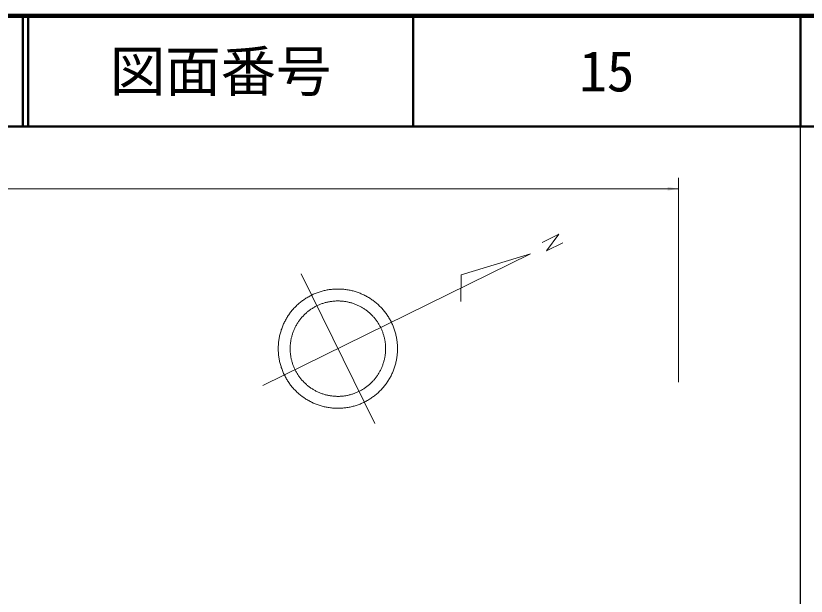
# Model space of a CAD drawing. Units: millimetres, scale not verified. Extents: x 40000 to 680000, y 20000 to 380000.
# Drawn here: x 508126 to 579500, y 327570 to 380000 of the extents above; entities that cross this region are included whole.
import ezdxf
from ezdxf.enums import TextEntityAlignment as Align

# ---------------------------------------------------------------- set-up
doc = ezdxf.new("R2010")
doc.units = ezdxf.units.MM
doc.header["$LTSCALE"] = 1000
for name, color, linetype, lineweight in [('M-BMK-SRVR', 3, 'Continuous', 13), ('M-STR-HTXT', 7, 'Continuous', 13), ('M-TTL', 2, 'Continuous', 140), ('M-TTL-BAND', 7, 'Continuous', 25), ('M-TTL-LINE', 7, 'Continuous', 50)]:
    doc.layers.add(name, color=color, linetype=linetype, lineweight=lineweight)
doc.layers.add('M-TTL-TXT', color=7, linetype='Continuous')
doc.styles.add('ＭＳ ゴシック', font='')
doc.styles.get('ＭＳ ゴシック').set_extended_font_data('MS Gothic')

# ---------------------------------------------------------------- blocks, each defined once
blk = doc.blocks.new('filled_arrow')
at = {"color": 0, "linetype": 'Continuous', "lineweight": -2}
blk.add_solid([(7.5, 1.25), (0, 0), (7.5, -1.25)], dxfattribs=at)

msp = doc.modelspace()

# ---------------------------------------------------------------- linework, layer by layer
at = {"layer": 'M-BMK-SRVR'}
for p, q in [((555661, 359534), (557152, 360268)), ((557152, 360268), (556037, 358758)), ((556037, 358758), (557531, 359502)), ((554610, 358493), (530444, 346602)), ((554610, 358493), (548335, 356606)), ((540540, 343165), (533881, 356698)), ((548335, 356606), (548319, 354197))]:
    msp.add_line(p, q, dxfattribs=at)
for points in [[(542597, 349931), (542596, 350026), (542594, 350120), (542590, 350214), (542584, 350308), (542576, 350402), (542567, 350496), (542557, 350590), (542544, 350683), (542530, 350776), (542515, 350869), (542498, 350962), (542479, 351054), (542458, 351146), (542436, 351238), (542412, 351329), (542387, 351420), (542360, 351510), (542332, 351600), (542302, 351690), (542270, 351779), (542237, 351867), (542203, 351955), (542166, 352042), (542129, 352128), (542090, 352214), (542049, 352299), (542007, 352383), (541963, 352467), (541918, 352549), (541871, 352631), (541823, 352713), (541774, 352793), (541723, 352872), (541671, 352951), (541618, 353028), (541563, 353105), (541506, 353181), (541449, 353256), (541390, 353329), (541330, 353402), (541269, 353473), (541206, 353544), (541142, 353613), (541077, 353681), (541011, 353749), (540944, 353815), (540875, 353879), (540805, 353943), (540735, 354005), (540663, 354066), (540590, 354126), (540516, 354184), (540441, 354242), (540365, 354298), (540288, 354352), (540210, 354405), (540132, 354457), (540052, 354508), (539971, 354557), (539890, 354604), (539808, 354650), (539725, 354695), (539641, 354738), (539557, 354780), (539471, 354820), (539385, 354859), (539299, 354897), (539212, 354932), (539124, 354967), (539035, 354999), (538946, 355031), (538857, 355060), (538767, 355088), (538676, 355115), (538585, 355140), (538494, 355163), (538402, 355184), (538310, 355205), (538218, 355223), (538125, 355240), (538032, 355255), (537939, 355269), (537845, 355280), (537751, 355291), (537658, 355299), (537564, 355306), (537469, 355312), (537375, 355315), (537281, 355318), (537187, 355318), (537092, 355317), (536998, 355314), (536904, 355309), (536810, 355303), (536716, 355295), (536622, 355286), (536529, 355275), (536435, 355262), (536342, 355248), (536249, 355232), (536156, 355214), (536064, 355195), (535972, 355174), (535881, 355151), (535790, 355127), (535699, 355102), (535609, 355074), (535519, 355046), (535430, 355015), (535341, 354983), (535253, 354950), (535165, 354915), (535078, 354878), (534992, 354840), (534906, 354801), (534822, 354759), (534737, 354717), (534654, 354673), (534572, 354627), (534490, 354581), (534409, 354532), (534329, 354482), (534249, 354431), (534171, 354379), (534094, 354325), (534017, 354270), (533942, 354213), (533868, 354155), (533794, 354096), (533722, 354036), (533650, 353974), (533580, 353911), (533511, 353847), (533443, 353782), (533376, 353715), (533311, 353648), (533246, 353579), (533183, 353509), (533121, 353438), (533060, 353366), (533001, 353292), (532943, 353218), (532886, 353143), (532830, 353067), (532776, 352990), (532723, 352912), (532672, 352833), (532622, 352753), (532573, 352672), (532526, 352591), (532480, 352508), (532436, 352425), (532393, 352341), (532351, 352256), (532311, 352171), (532273, 352085), (532236, 351998), (532200, 351911), (532167, 351823), (532134, 351734), (532103, 351645), (532074, 351555), (532047, 351465), (532021, 351375), (531996, 351284), (531973, 351192), (531952, 351100), (531932, 351008), (531914, 350916), (531898, 350823), (531883, 350730), (531870, 350636), (531858, 350543), (531848, 350449), (531840, 350355), (531834, 350261), (531829, 350167), (531825, 350073), (531824, 349978), (531824, 349884), (531825, 349790), (531829, 349696), (531834, 349601), (531840, 349507), (531848, 349414), (531858, 349320), (531870, 349226), (531883, 349133), (531898, 349040), (531914, 348947), (531932, 348854), (531952, 348762), (531973, 348670), (531996, 348579), (532021, 348488), (532047, 348397), (532074, 348307), (532103, 348217), (532134, 348128), (532167, 348040), (532200, 347952), (532236, 347864), (532273, 347778), (532311, 347692), (532351, 347606), (532393, 347522), (532436, 347438), (532480, 347354), (532526, 347272), (532573, 347190), (532622, 347110), (532672, 347030), (532723, 346951), (532776, 346873), (532830, 346796), (532886, 346719), (532943, 346644), (533001, 346570), (533060, 346497), (533121, 346425), (533183, 346354), (533246, 346284), (533311, 346215), (533376, 346147), (533443, 346081), (533511, 346015), (533580, 345951), (533650, 345888), (533722, 345827), (533794, 345766), (533868, 345707), (533942, 345649), (534017, 345593), (534094, 345538), (534171, 345484), (534249, 345431), (534329, 345380), (534409, 345330), (534490, 345282), (534572, 345235), (534654, 345190), (534737, 345146), (534822, 345103), (534906, 345062), (534992, 345022), (535078, 344984), (535165, 344948), (535253, 344913), (535341, 344879), (535430, 344847), (535519, 344817), (535609, 344788), (535699, 344761), (535790, 344735), (535881, 344711), (535972, 344689), (536064, 344668), (536156, 344649), (536249, 344631), (536342, 344615), (536435, 344601), (536529, 344588), (536622, 344577), (536716, 344567), (536810, 344559), (536904, 344553), (536998, 344549), (537092, 344546), (537187, 344545), (537281, 344545), (537375, 344547), (537469, 344551), (537564, 344556), (537658, 344563), (537751, 344572), (537845, 344582), (537939, 344594), (538032, 344608), (538125, 344623), (538218, 344640), (538310, 344658), (538402, 344678), (538494, 344700), (538585, 344723), (538676, 344748), (538767, 344774), (538857, 344802), (538946, 344832), (539035, 344863), (539124, 344896), (539212, 344930), (539299, 344966), (539385, 345003), (539471, 345042), (539557, 345082), (539641, 345124), (539725, 345167), (539808, 345212), (539890, 345258), (539971, 345306), (540052, 345355), (540132, 345405), (540210, 345457), (540288, 345510), (540365, 345565), (540441, 345621), (540516, 345678), (540590, 345737), (540663, 345796), (540735, 345857), (540805, 345920), (540875, 345983), (540944, 346048), (541011, 346114), (541077, 346181), (541142, 346249), (541206, 346319), (541269, 346389), (541330, 346461), (541390, 346533), (541449, 346607), (541506, 346682), (541563, 346757), (541618, 346834), (541671, 346912), (541723, 346990), (541774, 347070), (541823, 347150), (541871, 347231), (541918, 347313), (541963, 347396), (542007, 347479), (542049, 347564), (542090, 347649), (542129, 347735), (542166, 347821), (542203, 347908), (542237, 347996), (542270, 348084), (542302, 348173), (542332, 348262), (542360, 348352), (542387, 348442), (542412, 348533), (542436, 348625), (542458, 348716), (542479, 348808), (542498, 348901), (542515, 348993), (542530, 349086), (542544, 349179), (542557, 349273), (542567, 349367), (542576, 349460), (542584, 349554), (542590, 349649), (542594, 349743), (542596, 349837)], [(541520, 349931), (541519, 350007), (541517, 350082), (541514, 350157), (541509, 350233), (541503, 350308), (541496, 350383), (541487, 350458), (541478, 350533), (541466, 350607), (541454, 350682), (541440, 350756), (541425, 350830), (541409, 350903), (541391, 350977), (541372, 351050), (541352, 351122), (541330, 351195), (541308, 351267), (541284, 351338), (541258, 351409), (541232, 351480), (541204, 351550), (541175, 351620), (541145, 351689), (541114, 351757), (541081, 351825), (541047, 351893), (541012, 351960), (540976, 352026), (540939, 352091), (540901, 352156), (540861, 352221), (540821, 352284), (540779, 352347), (540736, 352409), (540692, 352470), (540647, 352531), (540601, 352591), (540554, 352650), (540506, 352708), (540457, 352765), (540407, 352821), (540356, 352877), (540304, 352931), (540251, 352985), (540197, 353038), (540142, 353090), (540086, 353140), (540030, 353190), (539972, 353239), (539914, 353287), (539855, 353334), (539795, 353380), (539734, 353424), (539673, 353468), (539610, 353510), (539547, 353552), (539484, 353592), (539419, 353631), (539354, 353670), (539288, 353707), (539222, 353742), (539155, 353777), (539087, 353810), (539019, 353843), (538950, 353874), (538881, 353904), (538811, 353932), (538741, 353960), (538670, 353986), (538599, 354011), (538528, 354034), (538456, 354057), (538383, 354078), (538310, 354098), (538237, 354116), (538164, 354134), (538090, 354150), (538016, 354165), (537942, 354178), (537868, 354190), (537793, 354201), (537718, 354211), (537643, 354219), (537568, 354226), (537493, 354231), (537418, 354236), (537342, 354239), (537267, 354240), (537191, 354241), (537116, 354240), (537041, 354237), (536965, 354234), (536890, 354229), (536815, 354222), (536740, 354215), (536665, 354206), (536590, 354196), (536516, 354184), (536441, 354171), (536367, 354157), (536293, 354142), (536220, 354125), (536147, 354107), (536074, 354088), (536001, 354068), (535929, 354046), (535857, 354023), (535786, 353998), (535715, 353973), (535644, 353946), (535574, 353918), (535505, 353889), (535436, 353858), (535367, 353827), (535299, 353794), (535232, 353760), (535165, 353725), (535099, 353688), (535034, 353651), (534969, 353612), (534905, 353572), (534842, 353531), (534779, 353489), (534717, 353446), (534656, 353402), (534596, 353357), (534536, 353311), (534477, 353263), (534419, 353215), (534362, 353166), (534306, 353115), (534251, 353064), (534197, 353012), (534143, 352958), (534091, 352904), (534039, 352849), (533989, 352793), (533939, 352736), (533890, 352679), (533843, 352620), (533796, 352561), (533751, 352501), (533706, 352440), (533663, 352378), (533621, 352316), (533579, 352252), (533539, 352189), (533500, 352124), (533463, 352059), (533426, 351993), (533390, 351926), (533356, 351859), (533323, 351791), (533291, 351723), (533260, 351654), (533231, 351585), (533202, 351515), (533175, 351444), (533149, 351374), (533125, 351302), (533101, 351231), (533079, 351159), (533058, 351086), (533039, 351013), (533021, 350940), (533004, 350867), (532988, 350793), (532973, 350719), (532960, 350644), (532948, 350570), (532938, 350495), (532929, 350420), (532921, 350345), (532914, 350270), (532909, 350195), (532905, 350120), (532902, 350044), (532901, 349969), (532901, 349894), (532902, 349818), (532905, 349743), (532909, 349667), (532914, 349592), (532921, 349517), (532929, 349442), (532938, 349367), (532948, 349293), (532960, 349218), (532973, 349144), (532988, 349070), (533004, 348996), (533021, 348923), (533039, 348849), (533058, 348776), (533079, 348704), (533101, 348632), (533125, 348560), (533149, 348489), (533175, 348418), (533202, 348348), (533231, 348278), (533260, 348208), (533291, 348140), (533323, 348071), (533356, 348003), (533390, 347936), (533426, 347870), (533463, 347804), (533500, 347739), (533539, 347674), (533579, 347610), (533621, 347547), (533663, 347484), (533706, 347423), (533751, 347362), (533796, 347302), (533843, 347242), (533890, 347184), (533939, 347126), (533989, 347069), (534039, 347013), (534091, 346958), (534143, 346904), (534197, 346851), (534251, 346799), (534306, 346747), (534362, 346697), (534419, 346648), (534477, 346599), (534536, 346552), (534596, 346506), (534656, 346460), (534717, 346416), (534779, 346373), (534842, 346331), (534905, 346290), (534969, 346251), (535034, 346212), (535099, 346174), (535165, 346138), (535232, 346103), (535299, 346069), (535367, 346036), (535436, 346004), (535505, 345974), (535574, 345945), (535644, 345916), (535715, 345890), (535786, 345864), (535857, 345840), (535929, 345817), (536001, 345795), (536074, 345774), (536147, 345755), (536220, 345737), (536293, 345721), (536367, 345705), (536441, 345691), (536516, 345678), (536590, 345667), (536665, 345657), (536740, 345648), (536815, 345640), (536890, 345634), (536965, 345629), (537041, 345625), (537116, 345623), (537191, 345622), (537267, 345622), (537342, 345624), (537418, 345627), (537493, 345631), (537568, 345637), (537643, 345644), (537718, 345652), (537793, 345661), (537868, 345672), (537942, 345684), (538016, 345698), (538090, 345713), (538164, 345729), (538237, 345746), (538310, 345765), (538383, 345785), (538456, 345806), (538528, 345828), (538599, 345852), (538670, 345877), (538741, 345903), (538811, 345930), (538881, 345959), (538950, 345989), (539019, 346020), (539087, 346052), (539155, 346086), (539222, 346120), (539288, 346156), (539354, 346193), (539419, 346231), (539484, 346270), (539547, 346311), (539610, 346352), (539673, 346395), (539734, 346438), (539795, 346483), (539855, 346529), (539914, 346576), (539972, 346623), (540030, 346672), (540086, 346722), (540142, 346773), (540197, 346825), (540251, 346877), (540304, 346931), (540356, 346986), (540407, 347041), (540457, 347098), (540506, 347155), (540554, 347213), (540601, 347272), (540647, 347332), (540692, 347392), (540736, 347453), (540779, 347516), (540821, 347578), (540861, 347642), (540901, 347706), (540939, 347771), (540976, 347837), (541012, 347903), (541047, 347970), (541081, 348037), (541114, 348105), (541145, 348174), (541175, 348243), (541204, 348313), (541232, 348383), (541258, 348453), (541284, 348524), (541308, 348596), (541330, 348668), (541352, 348740), (541372, 348813), (541391, 348886), (541409, 348959), (541425, 349033), (541440, 349107), (541454, 349181), (541466, 349255), (541478, 349330), (541487, 349405), (541496, 349480), (541503, 349555), (541509, 349630), (541514, 349705), (541517, 349780), (541519, 349856)]]:
    msp.add_lwpolyline(points, close=True, dxfattribs=at)
at = {"layer": 'M-STR-HTXT'}
for p, q in [((567981, 346906), (567981, 365372)), ((67031, 364372), (567981, 364372))]:
    msp.add_line(p, q, dxfattribs=at)
at = {"layer": 'M-TTL'}
msp.add_line((680000, 380000), (40000, 380000), dxfattribs=at)
at = {"layer": 'M-TTL-BAND'}
msp.add_line((579000, 20000), (579000, 370000), dxfattribs=at)
at = {"layer": 'M-TTL-LINE'}
for p, q in [((508747, 380000), (508747, 370000)), ((509247, 380000), (509247, 370000)), ((543997, 380000), (543997, 370000)), ((579000, 380000), (579000, 370000)), ((40000, 370000), (680000, 370000))]:
    msp.add_line(p, q, dxfattribs=at)

# ---------------------------------------------------------------- block references
at = {"layer": 'M-STR-HTXT', "xscale": 133, "yscale": 133, "rotation": 180}
msp.add_blockref('filled_arrow', (567981, 364372), dxfattribs=at)

# ---------------------------------------------------------------- texts
at = {"layer": 'M-TTL-TXT', "style": 'ＭＳ ゴシック'}
for s, p in [('図面番号', (526622, 375000)), ('15', (561497, 375000))]:
    msp.add_text(s, height=3666, dxfattribs=at).set_placement(p, align=Align.MIDDLE_CENTER)

doc.saveas('drawing.dxf')
